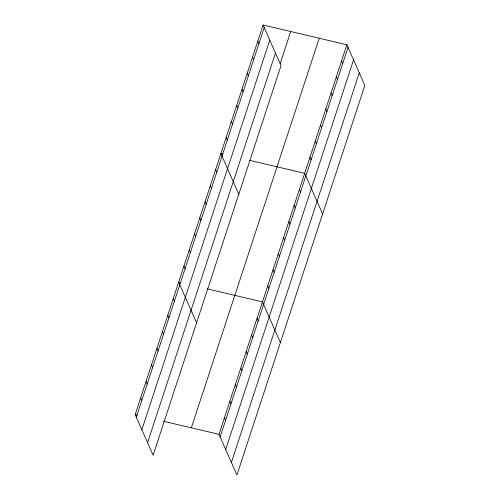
<?xml version="1.0" encoding="UTF-8"?>
<svg xmlns="http://www.w3.org/2000/svg" width="500" height="500" viewBox="0 0 500 500"><rect width="100%" height="100%" fill="white"/><g stroke="black" fill="none" stroke-linecap="round" stroke-linejoin="round"><path stroke-width="0.75" d="M263.075 25L281.006 65.656L153.112 455.238L135.181 414.588L263.075 25L346.887 44.763L364.819 85.412L236.925 475L218.994 434.344L346.887 44.763M136.319 417.163L264.212 27.575M141.862 429.725L269.75 40.144M147.569 442.675L275.462 53.087M280.181 63.663L290.731 31.519M191.337 427.825L319.231 38.237M220.131 436.925L348.025 47.337M225.675 449.487L353.562 59.9M231.381 462.438L359.275 72.85M223.056 154.075L220.869 153.562L238.8 194.219M250.025 160.438L304.681 173.325L322.612 213.975M180.85 282.644L178.663 282.125L196.594 322.781M207.075 288.825L262.481 301.887L280.406 342.544M135.181 414.588L137.369 415.1M163.594 421.281L218.994 434.344M341.613 60.831L342.75 63.406M336.337 76.9L337.475 79.481M331.062 92.975L332.194 95.55M325.788 109.044L326.919 111.619M320.513 125.113L321.644 127.688M315.231 141.181L316.369 143.763M309.956 157.256L311.094 159.831M257.8 41.069L258.931 43.644M252.525 57.144L253.656 59.719M299.406 189.394L300.544 191.969M247.25 73.213L248.381 75.788M294.131 205.463L295.269 208.044M241.969 89.281L243.106 91.856M288.856 221.537L289.994 224.112M236.694 105.35L237.831 107.925M283.581 237.606L284.719 240.181M231.419 121.425L232.556 124M278.306 253.675L279.444 256.25M226.144 137.494L227.281 140.069M273.031 269.75L274.169 272.325M267.756 285.819L268.888 288.394M215.594 169.631L216.731 172.206M210.319 185.706L211.456 188.281M257.044 318.444L258.181 321.019M205.044 201.775L206.181 204.35M251.606 335L252.744 337.581M199.769 217.844L200.906 220.419M194.494 233.912L195.631 236.494M246.175 351.562L247.306 354.137M189.219 249.988L190.35 252.562M240.738 368.119L241.875 370.694M183.944 266.056L185.075 268.631M235.3 384.675L236.438 387.25M229.869 401.231L231 403.806M173.231 298.681L174.369 301.256M224.431 417.788L225.569 420.363M167.794 315.244L168.931 317.819M162.362 331.8L163.494 334.375M156.925 348.356L158.062 350.931M151.488 364.913L152.625 367.488M146.056 381.469L147.188 384.044M140.619 398.025L141.756 400.606"/></g></svg>
